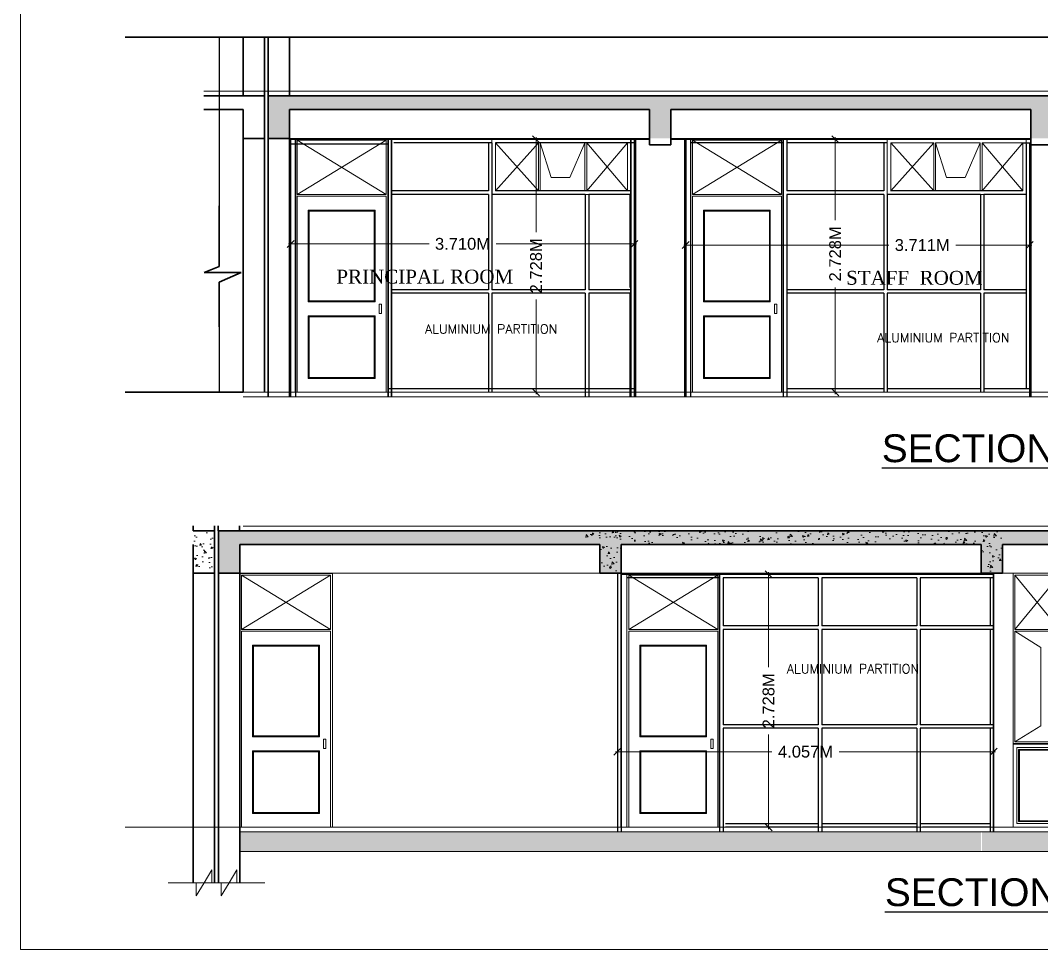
# Model space of a CAD drawing. Header units: metres. Extents: x 1545540 to 2027037, y 435419 to 693806.
# Drawn here: x 1862620 to 1873636, y 472288 to 482315 of the extents above; entities that cross this region are included whole.
import ezdxf

# ---------------------------------------------------------------- set-up
doc = ezdxf.new("R2010")
doc.units = ezdxf.units.M
doc.header["$LTSCALE"] = 1000
doc.header["$PDMODE"] = 35
doc.linetypes.add('DASHED', pattern=[0.75, 0.5, -0.25])
doc.layers.get('Defpoints').update_dxf_attribs({"lineweight": 18})
doc.layers.add('almu. door', color=7, linetype='Continuous', lineweight=13, true_color=0x9ea9ad)
for name, color, linetype, lineweight in [('Aluminium frame', 132, 'Continuous', 25), ('beam l', 10, 'Continuous', 20), ('cb', 253, 'Continuous', 9), ('coloum hatch', 254, 'Continuous', 9), ('Column', 252, 'Continuous', 30), ('dim.1', 6, 'Continuous', 18), ('dimension', 6, 'Continuous', 13), ('elevation', 1, 'Continuous', 13), ('FLOOR FINISH', 10, 'Continuous', 15), ('Hatch', 8, 'Continuous', 13), ('SLAB', 5, 'Continuous', 30), ('Ventilator', 6, 'DASHED', 18), ('Wall', 7, 'Continuous', 30), ('wall l', 7, 'Continuous', 20), ('Window', 150, 'Continuous', 15), ('Window n door', 150, 'Continuous', 15)]:
    doc.layers.add(name, color=color, linetype=linetype, lineweight=lineweight)
doc.layers.add('text', color=7, linetype='Continuous')
doc.styles.add('dim-stylus bt', font='arial.ttf')
doc.styles.add('L120', font='simplex.shx', dxfattribs={"height": 1})
doc.styles.add('style1', font='')
doc.styles.get('style1').set_extended_font_data('Century Gothic')
doc.dimstyles.new('1      100 (big)', dxfattribs={"dimscale": 75, "dimtxt": 5, "dimasz": 3.5, "dimexe": 1.5, "dimexo": 2, "dimgap": 1, "dimtad": 0, "dimdec": 3, "dimlfac": 0.001, "dimzin": 0, "dimdsep": 46, "dimtxsty": 'dim-stylus bt', "dimblk": 'OBLIQUE', "dimcen": 0, "dimdle": 0.6, "dimclrd": 256, "dimclre": 7, "dimclrt": 256, "dimadec": 0, "dimazin": 0, "dimtfac": 0.7, "dimtdec": 3, "dimtofl": 0, "dimtmove": 1, "dimatfit": 3, "dimldrblk": 'OPEN90', "dimfxl": 0, "dimtolj": 1, "dimtzin": 0, "dimlwd": 15, "dimlwe": 15, "dimarcsym": 0})
pattern_1 = [(130, (4924594.56, 1059853.86), (-215.178055, -18.82564), [22.5, -247.5]), (185, (4924594.56, 1059853.86), (41.6254, 225.65764), [18, -198]), (79.5486, (4924576.62, 1059852.3), (-173.552815, 206.831863), [19.122057, -210.342634]), (133.8158, (4924594.56, 1059913.86), (-320.172315, -49.655704), [33.75, -371.25]), (83.3644, (4924567.87, 1059909.73), (-280.398812, 292.23536), [28.683086, -315.5139]), (188.8158, (4924594.56, 1059913.86), (-280.398584, 292.23558), [27, -297]), (159, (4924564.56, 1059898.86), (-179.072116, -120.785667), [22.5, -247.5]), (214, (4924564.56, 1059898.86), (-72.9946, 217.545014), [18, -198]), (108.5486, (4924549.63, 1059888.8), (-252.066789, 96.759149), [19.122057, -210.342634]), (142.5, (4924594.555, 1059853.86), (-3.6479566, 99.8681561), [0, -195.6, 0, -201, 0, -198.75]), (172.5, (4924594.56, 1059853.86), (-78.9208612, 118.3235136), [0, -114.6, 0, -191.1, 0, -75.75]), (212.5, (4924661.455, 1059853.86), (-160.1467309, -6.7664615), [0, -75, 0, -234, 0, -310.5]), (222.5, (4924691.46, 1059853.86), (-174.955851, 30.031495), [0, -97.5, 0, -155.4, 0, -220.5])]

# ---------------------------------------------------------------- blocks, each defined once
blk = doc.blocks.new('jtyjty')
at = {"layer": 'Ventilator'}
for p, q in [((4991.293, 71.28), (4991.757, 71.28)), ((4991.293, 70.763), (4991.293, 71.28)), ((4991.757, 71.28), (4991.293, 70.763)), ((4991.757, 70.763), (4991.293, 71.28)), ((4991.757, 70.763), (4991.757, 71.28)), ((4991.777, 71.28), (4992.259, 71.28)), ((4991.777, 70.763), (4991.777, 71.28)), ((4991.777, 71.28), (4991.894, 70.908)), ((4992.259, 71.28), (4992.094, 70.908)), ((4992.259, 71.28), (4992.259, 70.763)), ((4992.279, 71.28), (4992.717, 71.28)), ((4992.279, 71.28), (4992.279, 70.763)), ((4992.279, 71.28), (4992.717, 70.763)), ((4992.717, 71.28), (4992.279, 70.763)), ((4992.717, 71.28), (4992.717, 70.763)), ((4992.094, 70.908), (4991.894, 70.908)), ((4991.757, 70.763), (4991.293, 70.763)), ((4992.259, 70.763), (4991.777, 70.763)), ((4992.717, 70.763), (4992.279, 70.763))]:
    blk.add_line(p, q, dxfattribs=at)
blk.add_lwpolyline([(4991.753, 70.725), (4991.255, 70.725), (4991.255, 71.318), (4992.755, 71.318), (4992.755, 70.725)], close=True, dxfattribs=at)
blk = doc.blocks.new('tytu')
at = {"layer": 'almu. door', "ltscale": 0.05}
for p, q in [((3155.584, -596.056), (3155.584, -595.471)), ((3155.584, -595.471), (3156.544, -595.471)), ((3155.584, -595.471), (3156.544, -596.056)), ((3156.544, -595.471), (3155.584, -596.056)), ((3156.544, -596.056), (3156.544, -595.471)), ((3156.564, -595.451), (3156.564, -597.821)), ((3156.564, -596.056), (3156.564, -595.491)), ((3156.544, -596.056), (3155.584, -596.056)), ((3156.544, -596.076), (3155.584, -596.076)), ((3156.424, -596.226), (3155.704, -596.226)), ((3155.704, -596.226), (3155.714, -596.236)), ((3156.414, -596.236), (3155.714, -596.236)), ((3156.414, -596.236), (3156.424, -596.226)), ((3155.714, -597.206), (3155.704, -597.216)), ((3155.714, -597.206), (3156.414, -597.206)), ((3156.414, -597.206), (3156.424, -597.216)), ((3155.704, -597.216), (3156.424, -597.216)), ((3155.704, -597.366), (3156.424, -597.366)), ((3155.714, -597.376), (3155.704, -597.366)), ((3155.714, -597.376), (3156.414, -597.376)), ((3156.414, -597.376), (3156.424, -597.366)), ((3155.714, -598.031), (3155.704, -598.041)), ((3156.424, -598.041), (3155.704, -598.041)), ((3156.414, -598.031), (3155.714, -598.031)), ((3156.414, -598.031), (3156.424, -598.041)), ((3156.564, -598.19), (3155.564, -598.19))]:
    blk.add_line(p, q, dxfattribs=at)
for points in [[(3156.564, -595.451), (3155.564, -595.451), (3155.564, -598.19)], [(3155.584, -596.076), (3155.584, -598.19)], [(3156.544, -598.19), (3156.544, -596.076)], [(3156.564, -598.19), (3156.564, -596.031)], [(3155.704, -596.226), (3155.704, -597.216)], [(3155.714, -596.236), (3155.714, -597.206)], [(3156.414, -597.206), (3156.414, -596.236)], [(3156.424, -597.216), (3156.424, -596.226)], [(3155.704, -597.366), (3155.704, -598.041)], [(3155.714, -597.376), (3155.714, -598.031)], [(3156.414, -598.031), (3156.414, -597.376)], [(3156.424, -598.041), (3156.424, -597.366)]]:
    blk.add_lwpolyline(points, dxfattribs=at)
blk.add_lwpolyline([(3156.494, -597.241), (3156.469, -597.241), (3156.469, -597.341), (3156.494, -597.341)], close=True, dxfattribs=at)
blk = doc.blocks.new('WS')
at = {"layer": 'Window n door', "ltscale": 0.05}
for p, q in [((4988.993, 75.704), (4989.473, 75.704)), ((4988.993, 75.119), (4988.993, 75.704)), ((4988.993, 75.704), (4989.473, 75.119)), ((4989.473, 75.704), (4988.993, 75.119)), ((4989.473, 75.119), (4989.473, 75.704)), ((4989.493, 75.704), (4989.953, 75.704)), ((4989.493, 75.119), (4989.493, 75.704)), ((4989.493, 75.704), (4989.953, 75.119)), ((4989.953, 75.704), (4989.493, 75.119)), ((4989.953, 75.704), (4989.953, 75.119)), ((4989.973, 75.704), (4990.453, 75.704)), ((4989.973, 75.704), (4989.973, 75.119)), ((4989.973, 75.704), (4990.453, 75.119)), ((4990.453, 75.704), (4989.973, 75.119)), ((4990.453, 75.704), (4990.453, 75.119)), ((4988.993, 75.119), (4989.473, 75.119)), ((4988.993, 75.099), (4989.473, 75.099)), ((4988.993, 73.904), (4988.993, 75.099)), ((4988.993, 75.099), (4989.273, 74.924)), ((4989.473, 73.904), (4989.473, 75.099)), ((4989.493, 75.119), (4989.953, 75.119)), ((4989.493, 75.099), (4989.953, 75.099)), ((4989.493, 73.904), (4989.493, 75.099)), ((4989.493, 75.099), (4989.953, 73.904)), ((4989.953, 75.099), (4989.493, 73.904)), ((4989.953, 75.099), (4989.953, 73.904)), ((4989.973, 75.119), (4990.453, 75.119)), ((4989.973, 75.099), (4990.453, 75.099)), ((4989.973, 75.099), (4989.973, 73.904)), ((4990.453, 75.099), (4990.173, 74.924)), ((4990.453, 75.099), (4990.453, 73.904)), ((4989.273, 74.078), (4989.273, 74.924)), ((4990.173, 74.924), (4990.173, 74.078)), ((4989.273, 74.078), (4988.993, 73.904)), ((4990.173, 74.078), (4990.453, 73.904)), ((4989.473, 73.904), (4988.993, 73.904)), ((4989.953, 73.904), (4989.493, 73.904)), ((4990.453, 73.904), (4989.973, 73.904))]:
    blk.add_line(p, q, dxfattribs=at)
blk.add_lwpolyline([(4988.973, 75.724), (4990.473, 75.724), (4990.473, 73.884), (4988.973, 73.884)], close=True, dxfattribs=at)
blk = doc.blocks.new('gjghj')
at = {"layer": 'wall l', "ltscale": 0.05}
for p, q in [((5060.719, -64.222), (5060.719, -64.081)), ((5060.719, -64.081), (5060.804, -64.222)), ((5060.419, -64.222), (5060.719, -64.222)), ((5060.89, -64.364), (5060.804, -64.222)), ((5060.89, -64.222), (5061.19, -64.222)), ((5060.89, -64.222), (5060.89, -64.364))]:
    blk.add_line(p, q, dxfattribs=at)
blk = doc.blocks.new('cb')
at = {"layer": 'cb', "ltscale": 0.05}
for p, q in [((4993.201, -55.144), (4993.201, -55.914)), ((4993.211, -55.144), (4993.211, -55.924)), ((4993.231, -55.144), (4993.231, -55.944)), ((4993.251, -55.144), (4993.251, -55.924)), ((4993.261, -55.144), (4993.261, -55.914)), ((4993.141, -55.514), (4993.141, -55.614)), ((4993.141, -55.514), (4993.171, -55.514)), ((4993.171, -55.514), (4993.171, -55.614)), ((4993.264, -55.514), (4993.264, -55.614)), ((4993.291, -55.514), (4993.264, -55.514)), ((4993.291, -55.514), (4993.291, -55.614)), ((4993.141, -55.614), (4993.171, -55.614)), ((4993.291, -55.614), (4993.264, -55.614))]:
    blk.add_line(p, q, dxfattribs=at)
for points in [[(4992.48, -55.084), (4993.98, -55.084), (4993.98, -55.984), (4992.48, -55.984)], [(4992.52, -55.124), (4993.941, -55.124), (4993.941, -55.944), (4992.52, -55.944)]]:
    blk.add_lwpolyline(points, close=True, dxfattribs=at)
for points in [[(4993.211, -55.924), (4992.54, -55.924), (4992.54, -55.144), (4993.211, -55.144)], [(4993.201, -55.914), (4992.55, -55.914), (4992.55, -55.154), (4993.201, -55.154)], [(4993.251, -55.144), (4993.921, -55.144), (4993.921, -55.924), (4993.251, -55.924)], [(4993.261, -55.154), (4993.911, -55.154), (4993.911, -55.914), (4993.261, -55.914)]]:
    blk.add_lwpolyline(points, dxfattribs=at)
blk = doc.blocks.new('_Oblique')
at = {"color": 0, "linetype": 'ByBlock', "lineweight": -2}
blk.add_line((-0.5, -0.5), (0.5, 0.5), dxfattribs=at)
blk = doc.blocks.new('*D278')
at = {"layer": 'Defpoints', "color": 0, "ltscale": 50, "transparency": 16777216}
for p in [(1871042, 476336), (1870691, 473608), (1871042, 473608)]:
    blk.add_point(p, dxfattribs=at)
at = {"layer": 'dimension', "lineweight": 15, "ltscale": 50, "transparency": 16777216}
for p, q in [((1870691, 476359), (1870691, 475335)), ((1870691, 473586), (1870691, 474610))]:
    blk.add_line(p, q, dxfattribs=at)
at = {"layer": 'dimension', "color": 7, "lineweight": 15, "ltscale": 50, "transparency": 16777216}
for p, q in [((1870892, 476336), (1870616, 476336)), ((1870892, 473608), (1870616, 473608))]:
    blk.add_line(p, q, dxfattribs=at)
at = {"layer": 'dimension', "lineweight": 15, "ltscale": 50, "transparency": 16777216, "xscale": 75, "yscale": 75, "zscale": 75}
for p, rotation in [((1870691, 476336), 90), ((1870691, 473608), 270)]:
    blk.add_blockref('_Oblique', p, dxfattribs=dict(at, rotation=rotation))
at = {"layer": 'dimension', "ltscale": 50, "transparency": 16777216, "insert": (1870691, 474972), "char_height": 127.5, "attachment_point": 5, "rotation": 90, "style": 'dim-stylus bt'}
blk.add_mtext('\\A1;2.728M', dxfattribs=at)
blk = doc.blocks.new('_Open90')
at = {"color": 0, "linetype": 'ByBlock', "lineweight": -2}
for p, q in [((0, 0), (-1, 0)), ((-0.5, 0.5), (0, 0)), ((0, 0), (-0.5, -0.5))]:
    blk.add_line(p, q, dxfattribs=at)
blk = doc.blocks.new('*D279')
at = {"layer": 'Defpoints', "color": 0, "ltscale": 50, "transparency": 16777216}
for p in [(1869061, 474739), (1873118, 474739), (1869061, 474423)]:
    blk.add_point(p, dxfattribs=at)
at = {"layer": 'dimension', "color": 7, "lineweight": 15, "ltscale": 50, "transparency": 16777216}
for p, q in [((1869061, 474589), (1869061, 474348)), ((1873118, 474589), (1873118, 474348))]:
    blk.add_line(p, q, dxfattribs=at)
at = {"layer": 'dimension', "lineweight": 15, "ltscale": 50, "transparency": 16777216}
for p, q in [((1869039, 474423), (1870726, 474423)), ((1873141, 474423), (1871454, 474423))]:
    blk.add_line(p, q, dxfattribs=at)
at = {"layer": 'dimension', "lineweight": 15, "ltscale": 50, "transparency": 16777216, "xscale": 75, "yscale": 75, "zscale": 75, "rotation": 180}
blk.add_blockref('_Oblique', (1869061, 474423), dxfattribs=at)
at = {"layer": 'dimension', "lineweight": 15, "ltscale": 50, "transparency": 16777216, "xscale": 75, "yscale": 75, "zscale": 75}
blk.add_blockref('_Oblique', (1873118, 474423), dxfattribs=at)
at = {"layer": 'dimension', "ltscale": 50, "transparency": 16777216, "insert": (1871090, 474423), "char_height": 127.5, "attachment_point": 5, "style": 'dim-stylus bt'}
blk.add_mtext('\\A1;4.057M', dxfattribs=at)
blk = doc.blocks.new('*D282')
at = {"layer": 'Defpoints', "color": 0, "ltscale": 50, "transparency": 16777216}
for p in [(1865534, 479903), (1865534, 479294), (1869244, 479294)]:
    blk.add_point(p, dxfattribs=at)
at = {"layer": 'dimension', "lineweight": 15, "ltscale": 50, "transparency": 16777216}
for p, q in [((1865512, 479903), (1867028, 479903)), ((1869267, 479903), (1867751, 479903))]:
    blk.add_line(p, q, dxfattribs=at)
at = {"layer": 'dimension', "color": 7, "lineweight": 15, "ltscale": 50, "transparency": 16777216}
for p, q in [((1865534, 479444), (1865534, 479978)), ((1869244, 479444), (1869244, 479978))]:
    blk.add_line(p, q, dxfattribs=at)
at = {"layer": 'dimension', "lineweight": 15, "ltscale": 50, "transparency": 16777216, "xscale": 75, "yscale": 75, "zscale": 75, "rotation": 180}
blk.add_blockref('_Oblique', (1865534, 479903), dxfattribs=at)
at = {"layer": 'dimension', "lineweight": 15, "ltscale": 50, "transparency": 16777216, "xscale": 75, "yscale": 75, "zscale": 75}
blk.add_blockref('_Oblique', (1869244, 479903), dxfattribs=at)
at = {"layer": 'dimension', "ltscale": 50, "transparency": 16777216, "insert": (1867389, 479903), "char_height": 127.5, "attachment_point": 5, "style": 'dim-stylus bt'}
blk.add_mtext('\\A1;3.710M', dxfattribs=at)
blk = doc.blocks.new('*D283')
at = {"layer": 'Defpoints', "color": 0, "ltscale": 50, "transparency": 16777216}
for p in [(1871579, 481030), (1871410, 478302), (1871579, 478302)]:
    blk.add_point(p, dxfattribs=at)
at = {"layer": 'dimension', "color": 7, "lineweight": 15, "ltscale": 50, "transparency": 16777216}
for p, q in [((1871429, 481030), (1871335, 481030)), ((1871429, 478302), (1871335, 478302))]:
    blk.add_line(p, q, dxfattribs=at)
at = {"layer": 'dimension', "lineweight": 15, "ltscale": 50, "transparency": 16777216}
for p, q in [((1871410, 481053), (1871410, 480158)), ((1871410, 478280), (1871410, 479432))]:
    blk.add_line(p, q, dxfattribs=at)
at = {"layer": 'dimension', "lineweight": 15, "ltscale": 50, "transparency": 16777216, "xscale": 75, "yscale": 75, "zscale": 75}
for p, rotation in [((1871410, 481030), 90), ((1871410, 478302), 270)]:
    blk.add_blockref('_Oblique', p, dxfattribs=dict(at, rotation=rotation))
at = {"layer": 'dimension', "ltscale": 50, "transparency": 16777216, "insert": (1871410, 479795), "char_height": 127.5, "attachment_point": 5, "rotation": 90, "style": 'dim-stylus bt'}
blk.add_mtext('\\A1;2.728M', dxfattribs=at)
blk = doc.blocks.new('*D284')
at = {"layer": 'Defpoints', "color": 0, "ltscale": 50, "transparency": 16777216}
for p in [(1867649, 481030), (1868183, 481030), (1867649, 478302)]:
    blk.add_point(p, dxfattribs=at)
at = {"layer": 'dimension', "color": 7, "lineweight": 15, "ltscale": 50, "transparency": 16777216}
for p, q in [((1867799, 481030), (1868258, 481030)), ((1867799, 478302), (1868258, 478302))]:
    blk.add_line(p, q, dxfattribs=at)
at = {"layer": 'dimension', "lineweight": 15, "ltscale": 50, "transparency": 16777216}
for p, q in [((1868183, 481053), (1868183, 480029)), ((1868183, 478280), (1868183, 479303))]:
    blk.add_line(p, q, dxfattribs=at)
at = {"layer": 'dimension', "lineweight": 15, "ltscale": 50, "transparency": 16777216, "xscale": 75, "yscale": 75, "zscale": 75}
for p, rotation in [((1868183, 481030), 90), ((1868183, 478302), 270)]:
    blk.add_blockref('_Oblique', p, dxfattribs=dict(at, rotation=rotation))
at = {"layer": 'dimension', "ltscale": 50, "transparency": 16777216, "insert": (1868183, 479666), "char_height": 127.5, "attachment_point": 5, "rotation": 90, "style": 'dim-stylus bt'}
blk.add_mtext('\\A1;2.728M', dxfattribs=at)
blk = doc.blocks.new('*D285')
at = {"layer": 'Defpoints', "color": 0, "ltscale": 50, "transparency": 16777216}
for p in [(1869798, 479890), (1869798, 479821), (1873509, 479821)]:
    blk.add_point(p, dxfattribs=at)
at = {"layer": 'dimension', "lineweight": 15, "ltscale": 50, "transparency": 16777216}
for p, q in [((1869776, 479890), (1871988, 479890)), ((1873532, 479890), (1872711, 479890))]:
    blk.add_line(p, q, dxfattribs=at)
at = {"layer": 'dimension', "color": 7, "lineweight": 15, "ltscale": 50, "transparency": 16777216}
for p, q in [((1869798, 479971), (1869798, 479965)), ((1873509, 479971), (1873509, 479965))]:
    blk.add_line(p, q, dxfattribs=at)
at = {"layer": 'dimension', "lineweight": 15, "ltscale": 50, "transparency": 16777216, "xscale": 75, "yscale": 75, "zscale": 75, "rotation": 180}
blk.add_blockref('_Oblique', (1869798, 479890), dxfattribs=at)
at = {"layer": 'dimension', "lineweight": 15, "ltscale": 50, "transparency": 16777216, "xscale": 75, "yscale": 75, "zscale": 75}
blk.add_blockref('_Oblique', (1873509, 479890), dxfattribs=at)
at = {"layer": 'dimension', "ltscale": 50, "transparency": 16777216, "insert": (1872349, 479890), "char_height": 127.5, "attachment_point": 5, "style": 'dim-stylus bt'}
blk.add_mtext('\\A1;3.711M', dxfattribs=at)

msp = doc.modelspace()

# ---------------------------------------------------------------- hatches: boundary and pattern name
at = {"layer": 'Hatch', "ltscale": 0.05}
h = msp.add_hatch(dxfattribs=at)
h.set_pattern_fill('AR-CONC', color=256, scale=30, style=0)
h.set_pattern_definition([(130, (5952236.23, 469679.38), (-215.178055, -18.8256405), [22.5, -247.5]), (185, (5952236.23, 469679.38), (41.6254, 225.65764), [18, -198]), (79.5486, (5952218.3, 469677.81), (-173.552815, 206.831863), [19.122057, -210.342634]), (133.8158, (5952236.23, 469739.38), (-320.172315, -49.655704), [33.75, -371.25]), (83.3644, (5952209.55, 469735.25), (-280.398812, 292.235361), [28.683086, -315.5139]), (188.8158, (5952236.23, 469739.4), (-280.398584, 292.23558), [27, -297]), (159, (5952206.23, 469724.38), (-179.072116, -120.785667), [22.5, -247.5]), (214, (5952206.23, 469724.38), (-72.9946, 217.545014), [18, -198]), (108.5486, (5952191.3, 469714.32), (-252.066789, 96.759149), [19.122057, -210.342634]), (142.5, (5952236.23, 469679.38), (-3.6479566, 99.8681561), [0, -195.6, 0, -201, 0, -198.75]), (172.5, (5952236.23, 469679.38), (-78.9208612, 118.3235136), [0, -114.6, 0, -191.1, 0, -75.75]), (212.5, (5952303.13, 469679.38), (-160.1467309, -6.7664615), [0, -75, 0, -234, 0, -310.5]), (222.5, (5952333.13, 469679.38), (-174.955851, 30.0314947), [0, -97.5, 0, -155.4, 0, -220.5])])
h.paths.add_polyline_path([(1881981.3859, 481502.0266), (1881981.3859, 481042.0266), (1881751.3859, 481042.0266), (1881751.3859, 481352.0266), (1877866.3859, 481352.0266), (1877866.3859, 481042.0266), (1877636.3859, 481042.0266), (1877636.3859, 481352.0266), (1873751.3859, 481352.0266), (1873751.3859, 481042.0266), (1873521.3859, 481042.0266), (1873521.3859, 481352.0266), (1869636.3859, 481352.0266), (1869636.3859, 481042.0266), (1869406.3859, 481042.0266), (1869406.3859, 481352.0266), (1865522.2841, 481352.0266), (1865522.2841, 481042.0266), (1865292.2841, 481042.0266), (1865292.2841, 481502.0266)])
h = msp.add_hatch(dxfattribs=at)
h.set_pattern_fill('AR-CONC', color=256, scale=30, style=0)
h.set_pattern_definition(pattern_1)
h.paths.add_polyline_path([(1864484.3371, 476658.0592), (1864484.3371, 476808.0592), (1864715.2353, 476808.0592), (1864715.2353, 476348.0592), (1864485.2353, 476348.0592), (1864485.2353, 476658.0592)])
h = msp.add_hatch(dxfattribs=at)
h.set_pattern_fill('AR-CONC', color=256, scale=30, style=0)
h.set_pattern_definition(pattern_1)
h.paths.add_polyline_path([(1873214.3371, 476658.0592), (1873214.3371, 476348.0592), (1872984.3371, 476348.0592), (1872984.3371, 476658.0592), (1869099.3371, 476658.0592), (1869099.3371, 476348.0592), (1868869.3371, 476348.0592), (1868869.3371, 476658.0592), (1864985.2353, 476658.0592), (1864985.2353, 476348.0592), (1864755.2353, 476348.0592), (1864755.2353, 476808.0592), (1881444.3371, 476808.0592), (1881444.3371, 476348.0592), (1881214.3371, 476348.0592), (1881214.3371, 476658.0592), (1877329.3371, 476658.0592), (1877329.3371, 476348.0592), (1877099.3371, 476348.0592), (1877099.3371, 476658.0592)])
h = msp.add_hatch(dxfattribs=at)
h.set_pattern_fill('AR-CONC', color=256, scale=30, style=0)
h.set_pattern_definition([(130, (5951699.18, 464985.42), (-215.178055, -18.8256405), [22.5, -247.5]), (185, (5951699.18, 464985.42), (41.6254, 225.65764), [18, -198]), (79.5486, (5951681.25, 464983.85), (-173.552815, 206.831863), [19.122057, -210.342634]), (133.8158, (5951699.18, 465045.42), (-320.172315, -49.655704), [33.75, -371.25]), (83.3644, (5951672.5, 465041.28), (-280.398812, 292.235361), [28.683086, -315.5139]), (188.8158, (5951699.18, 465045.4), (-280.398584, 292.23558), [27, -297]), (159, (5951669.18, 465030.42), (-179.072116, -120.785667), [22.5, -247.5]), (214, (5951669.18, 465030.42), (-72.9946, 217.545014), [18, -198]), (108.5486, (5951654.26, 465020.35), (-252.066789, 96.759149), [19.122057, -210.342634]), (142.5, (5951699.18, 464985.42), (-3.6479566, 99.8681561), [0, -195.6, 0, -201, 0, -198.75]), (172.5, (5951699.18, 464985.42), (-78.9208612, 118.3235136), [0, -114.6, 0, -191.1, 0, -75.75]), (212.5, (5951766.08, 464985.42), (-160.1467309, -6.7664615), [0, -75, 0, -234, 0, -310.5]), (222.5, (5951796.08, 464985.42), (-174.955851, 30.0314947), [0, -97.5, 0, -155.4, 0, -220.5])])
h.paths.add_polyline_path([(1868719.3371, 476658.0592), (1868719.3371, 476808.0592), (1873214.3371, 476808.0592), (1873214.3371, 476658.0592), (1873214.3371, 476348.0592), (1872984.3371, 476348.0592), (1872984.3371, 476658.0592), (1869099.3371, 476658.0592), (1869099.3371, 476348.0592), (1868869.3371, 476348.0592), (1868869.3371, 476658.0592)])
at = {"layer": 'wall l', "ltscale": 0.05}
h = msp.add_hatch(dxfattribs=at)
h.set_pattern_fill('EARTH', color=256, scale=750, angle=45, style=0)
h.set_pattern_definition([(135, (5994456.18, 553083.39), (-3e-14, 265.165043), [187.5, -187.5]), (135, (5994505.9, 553133.1), (-3e-14, 265.165043), [187.5, -187.5]), (135, (5994555.61, 553182.83), (-3e-14, 265.165043), [187.5, -187.5]), (45, (5994555.61, 553215.97), (265.165043, 6e-14), [187.5, -187.5]), (45, (5994505.9, 553265.69), (265.165043, 6e-14), [187.5, -187.5]), (45, (5994456.18, 553315.4), (265.165043, 6e-14), [187.5, -187.5])])
h.paths.add_polyline_path([(1872995.2654, 473558.408), (1873214.3371, 473558.408), (1873214.3371, 473344.9818), (1872995.2654, 473344.9818)])
h.paths.add_polyline_path([(1877107.5395, 473558.408), (1877331.0278, 473558.408), (1877331.0278, 473341.5299), (1877107.5395, 473341.5299)])
h.paths.add_polyline_path([(1872984.3371, 473558.408), (1872984.3371, 473344.2038), (1864985.2353, 473344.2038), (1864985.2353, 473558.408)])
h.paths.add_polyline_path([(1877099.3371, 473558.408), (1877099.3371, 473344.2038), (1873214.3371, 473344.2038), (1873214.3371, 473558.408)])
h.paths.add_polyline_path([(1881214.3371, 473558.408), (1881214.3371, 473344.2038), (1877329.3371, 473344.2038), (1877329.3371, 473558.408)])

# ---------------------------------------------------------------- linework, layer by layer
at = {"layer": 'Aluminium frame', "ltscale": 0.05}
for p, q in [((1864763.923, 482134.2492), (1864763.923, 479660.1674)), ((1865585.7841, 481042.0266), (1865585.7841, 480393.5266)), ((1865585.7841, 481042.0266), (1865585.7841, 478252.3754)), ((1867706.3859, 480992.0266), (1866649.2841, 480992.0266)), ((1867706.3859, 480992.0266), (1866649.2841, 480992.0266)), ((1867668.3859, 480992.0266), (1867668.3859, 480475.0266)), ((1867706.3859, 480992.0266), (1867706.3859, 480437.0266)), ((1869256.3859, 480992.0266), (1867744.3859, 480992.0266)), ((1869193.7841, 480992.0266), (1867744.3859, 480992.0266)), ((1869206.3859, 481042.0266), (1869206.3859, 480413.5266)), ((1869849.8859, 481042.0266), (1869849.8859, 478252.3754)), ((1870849.8859, 480992.0266), (1869849.8859, 480992.0266)), ((1870849.8859, 481030.0266), (1870849.8859, 478252.3754)), ((1870849.8859, 481030.0266), (1870849.8859, 478252.3754)), ((1870887.8859, 481030.0266), (1870887.8859, 480475.0266)), ((1871969.8859, 480992.0266), (1870887.8859, 480992.0266)), ((1871933.3859, 480992.0266), (1871933.3859, 480475.0266)), ((1873433.3859, 480992.0266), (1873521.3859, 480992.0266)), ((1866585.7841, 480978.5266), (1865521.3859, 480978.5266)), ((1866585.7841, 480978.5266), (1865585.7841, 480978.5266)), ((1866623.7841, 480978.5266), (1866623.7841, 480500.5266)), ((1866623.7841, 480978.5266), (1866623.7841, 480475.0266)), ((1870887.8859, 480978.5266), (1870887.8859, 480500.5266)), ((1870887.8859, 480978.5266), (1870887.8859, 480500.5266)), ((1873471.3859, 480978.5266), (1873471.3859, 480437.0266)), ((1867668.3859, 480475.0266), (1866623.7841, 480475.0266)), ((1867668.3859, 480437.0266), (1866623.7841, 480437.0266)), ((1866623.7841, 480437.0266), (1866623.7841, 479433.251)), ((1866623.7841, 480437.0266), (1866623.7841, 479433.251)), ((1867668.3859, 480437.0266), (1867668.3859, 479407.701)), ((1868712.7841, 480437.0266), (1867706.3859, 480437.0266)), ((1867706.3859, 480437.0266), (1867706.3859, 479407.701)), ((1867706.3859, 480437.0266), (1867706.3859, 479407.701)), ((1869192.8859, 480475.0266), (1867744.3859, 480475.0266)), ((1868712.7841, 480437.0266), (1868712.7841, 479407.701)), ((1869193.7841, 480437.0266), (1868750.7841, 480437.0266)), ((1868750.7841, 480437.0266), (1868750.7841, 479407.701)), ((1869193.7841, 480437.0266), (1869193.7841, 479433.251)), ((1871933.3859, 480475.0266), (1870887.8859, 480475.0266)), ((1871933.3859, 480437.0266), (1870887.8859, 480437.0266)), ((1870887.8859, 480437.0266), (1870887.8859, 479433.251)), ((1870887.8859, 480437.0266), (1870887.8859, 478252.3754)), ((1870887.8859, 480437.0266), (1870887.8859, 479433.251)), ((1871933.3859, 480437.0266), (1871933.3859, 479433.251)), ((1871933.3859, 480437.0266), (1871933.3859, 479407.701)), ((1872976.8859, 480437.0266), (1871971.3859, 480437.0266)), ((1871971.3859, 480437.0266), (1871971.3859, 479433.251)), ((1871971.3859, 480437.0266), (1871971.3859, 479407.701)), ((1873431.8859, 480475.0266), (1872007.8859, 480475.0266)), ((1872976.8859, 480437.0266), (1872976.8859, 479407.701)), ((1873471.3859, 480437.0266), (1873014.8859, 480437.0266)), ((1873014.8859, 480437.0266), (1873014.8859, 479433.251)), ((1873014.8859, 480437.0266), (1873014.8859, 479407.701)), ((1873471.3859, 480437.0266), (1873471.3859, 478340.3754)), ((1865585.7841, 480330.0266), (1865585.7841, 478252.3754)), ((1864763.923, 479489.3395), (1864763.923, 478302.3754)), ((1867668.3859, 479407.701), (1866623.7841, 479407.701)), ((1866623.7841, 479369.751), (1866623.7841, 478252.3754)), ((1866623.7841, 479369.751), (1866623.7841, 478252.3754)), ((1867668.3859, 479369.701), (1866623.7841, 479369.701)), ((1867668.3859, 479369.701), (1867668.3859, 478302.3754)), ((1868712.7841, 479407.701), (1867706.3859, 479407.701)), ((1868712.7841, 479369.751), (1867706.3859, 479369.751)), ((1867706.3859, 479369.751), (1867706.3859, 478302.3754)), ((1867706.3859, 479369.751), (1867706.3859, 478302.3754)), ((1868712.7841, 479369.751), (1868712.7841, 478252.3754)), ((1869193.7841, 479407.701), (1868750.7841, 479407.701)), ((1869193.7841, 479369.701), (1868750.7841, 479369.701)), ((1868750.7841, 479369.701), (1868750.7841, 478252.3754)), ((1869193.7841, 479369.751), (1869193.7841, 478252.3754)), ((1871933.3859, 479407.701), (1870887.8859, 479407.701)), ((1871933.3859, 479369.751), (1870887.8859, 479369.751)), ((1870887.8859, 479369.751), (1870887.8859, 478252.3754)), ((1870887.8859, 479369.751), (1870887.8859, 478252.3754)), ((1871933.3859, 479369.751), (1871933.3859, 478302.3754)), ((1871933.3859, 479369.751), (1871933.3859, 478302.3754)), ((1872976.8859, 479407.701), (1871971.3859, 479407.701)), ((1871971.3859, 479369.751), (1871971.3859, 478302.3754)), ((1872976.8859, 479369.701), (1871971.3859, 479369.701)), ((1871971.3859, 479369.701), (1871971.3859, 478302.3754)), ((1872976.8859, 479369.751), (1872976.8859, 478302.3754)), ((1873471.3859, 479407.701), (1873014.8859, 479407.701)), ((1873471.3859, 479369.751), (1873014.8859, 479369.751)), ((1873014.8859, 479369.751), (1873014.8859, 478302.3754)), ((1869256.3859, 478340.3754), (1866585.7841, 478340.3754)), ((1869257.2841, 478340.3754), (1866649.2841, 478340.3754)), ((1871933.3859, 478340.3754), (1870887.8859, 478340.3754)), ((1872976.8859, 478340.3754), (1871971.3859, 478340.3754)), ((1873521.3859, 478340.3754), (1873014.8859, 478340.3754)), ((1869061.3371, 476348.0592), (1869061.3371, 473558.408)), ((1869099.3371, 473608.408), (1869099.3371, 476348.0592)), ((1869099.3371, 476348.0592), (1869099.3371, 473558.408)), ((1869099.3371, 476348.0592), (1869099.3371, 473558.408)), ((1869099.3371, 476348.0592), (1869099.3371, 473558.408)), ((1869099.3371, 476348.0592), (1869099.3371, 473558.408)), ((1873118.3371, 476336.0592), (1869099.3371, 476336.0592)), ((1870162.8371, 476298.0592), (1869162.8371, 476298.0592)), ((1870162.8371, 476298.0592), (1870162.8371, 473558.408)), ((1870162.8371, 476284.5592), (1870162.8371, 473558.408)), ((1871225.8371, 476298.0592), (1870200.8371, 476298.0592)), ((1870200.8371, 476298.0592), (1870200.8371, 475781.0592)), ((1871225.8371, 476298.0592), (1871225.8371, 475781.0592)), ((1872289.8371, 476298.0592), (1871264.3371, 476298.0592)), ((1871264.3371, 476298.0592), (1871264.3371, 475781.0592)), ((1872289.8371, 476298.0592), (1872289.8371, 475781.0592)), ((1873118.3371, 476298.0592), (1872327.8371, 476298.0592)), ((1872327.8371, 476298.0592), (1872327.8371, 475781.0592)), ((1873080.3371, 476298.0592), (1873080.3371, 475781.0592)), ((1871225.8371, 475781.0592), (1870200.8371, 475781.0592)), ((1871225.8371, 475781.0592), (1870200.8371, 475781.0592)), ((1871226.3371, 475743.0592), (1870200.8371, 475743.0592)), ((1870200.8371, 475743.0592), (1870200.8371, 474713.7836)), ((1871225.3735, 475743.0592), (1871226.3371, 474739.2836)), ((1871225.3735, 475743.0592), (1871226.3616, 474713.7836)), ((1872289.8371, 475781.0592), (1871264.3371, 475781.0592)), ((1872289.8371, 475781.0592), (1871264.3371, 475781.0592)), ((1872289.8371, 475743.0592), (1871264.3371, 475743.0592)), ((1871264.3371, 475743.0592), (1871264.3371, 474713.7836)), ((1872289.8371, 475743.0592), (1872289.8371, 474713.7836)), ((1873080.3371, 475781.0592), (1872327.8371, 475781.0592)), ((1873118.3371, 475743.0592), (1872327.8371, 475743.0592)), ((1872327.8371, 475743.0592), (1872327.8371, 474713.7836)), ((1873118.3371, 475781.0592), (1872353.3371, 475781.0592)), ((1873080.3371, 475743.0592), (1873080.3371, 474713.7836)), ((1871226.3616, 474713.7836), (1870200.8371, 474713.7836)), ((1872289.8371, 474713.7836), (1871264.3371, 474713.7836)), ((1873118.3371, 474713.7836), (1872327.8371, 474713.7836)), ((1871226.3371, 474675.7836), (1870200.8371, 474675.7836)), ((1870200.8371, 474675.7836), (1870200.8371, 473558.408)), ((1871226.3371, 474675.7836), (1871226.3371, 473558.408)), ((1871226.3371, 474675.7836), (1871226.3371, 473558.408)), ((1872289.8371, 474675.7836), (1871264.3371, 474675.7836)), ((1871264.3371, 474675.7836), (1871264.3371, 473558.408)), ((1872289.8371, 474675.7836), (1872289.8371, 473558.408)), ((1873118.3371, 474675.7836), (1872327.8371, 474675.7836)), ((1872327.8371, 474675.7836), (1872327.8371, 473558.408)), ((1873080.3371, 474675.7836), (1873080.3371, 473558.408)), ((1871226.3371, 473646.408), (1870226.3371, 473646.408)), ((1871226.3371, 473608.408), (1870226.3371, 473608.408)), ((1872289.8371, 473646.408), (1871264.3371, 473646.408)), ((1872289.8371, 473608.408), (1871264.3371, 473608.408)), ((1873080.3371, 473646.408), (1872327.8371, 473646.408)), ((1873080.3371, 473608.408), (1872353.3371, 473608.408))]:
    msp.add_line(p, q, dxfattribs=at)
at = {"layer": 'beam l', "ltscale": 0.05}
for p, q in [((1865022.2841, 481042.0266), (1865021.3859, 481042.0266)), ((1869407.2841, 481042.0266), (1865522.2841, 481042.0266)), ((1869407.2841, 481030.0266), (1865522.2841, 481030.0266)), ((1873521.3859, 481042.0266), (1869636.3859, 481042.0266)), ((1873521.3859, 481030.0266), (1869636.3859, 481030.0266)), ((1864485.2353, 476348.0592), (1864484.3371, 476348.0592)), ((1868869.3371, 476348.0592), (1864984.3371, 476348.0592)), ((1868870.2353, 476348.0592), (1868719.3371, 476348.0592)), ((1872984.3371, 476348.0592), (1869099.3371, 476348.0592)), ((1872984.3371, 476348.0592), (1869099.3371, 476348.0592)), ((1877099.3371, 476348.0592), (1873214.3371, 476348.0592))]:
    msp.add_line(p, q, dxfattribs=at)
at = {"layer": 'coloum hatch', "ltscale": 0.05}
for p, q in [((1868869.3371, 476858.8193), (1868869.3371, 476858.0592)), ((1869099.3371, 476858.7987), (1869099.3371, 476858.0592))]:
    msp.add_line(p, q, dxfattribs=at)
at = {"layer": 'Column', "ltscale": 0.05}
for p, q in [((1865022.2841, 481502.0266), (1865022.2841, 482134.2492)), ((1865252.2841, 481502.0266), (1865252.2841, 482134.2492)), ((1865292.2841, 481502.0266), (1865292.2841, 482134.2492)), ((1865522.2841, 481502.0266), (1865522.2841, 482134.2492)), ((1865022.2841, 478302.3754), (1865022.2841, 481042.0266)), ((1865252.2841, 478302.3754), (1865252.2841, 481042.0266)), ((1865292.2841, 478302.3754), (1865292.2841, 481042.0266)), ((1865522.2841, 478302.3754), (1865522.2841, 481042.0266)), ((1869786.3859, 478302.3754), (1869786.3859, 481042.0266)), ((1870849.8859, 478302.3754), (1870849.8859, 481030.0266)), ((1870162.8371, 473608.408), (1870162.8371, 476348.0592))]:
    msp.add_line(p, q, dxfattribs=at)
at = {"layer": 'Defpoints', "ltscale": 0.05}
msp.add_lwpolyline([(1862619.8531, 490316.8025), (1883694.8719, 490316.8025), (1883694.8719, 472287.7581), (1862619.8531, 472287.7581)], close=True, dxfattribs=at)
at = {"layer": 'dim.1', "ltscale": 0.05}
msp.add_line((1864985.2353, 473346.9923), (1881214.3371, 473346.9923), dxfattribs=at)
at = {"layer": 'elevation', "ltscale": 0.05}
for p, q in [((1881751.3859, 481552.0266), (1864597.95, 481552.0266)), ((1864485.2353, 476858.0592), (1864484.3371, 476858.0592)), ((1881214.3371, 476858.0592), (1865024.3371, 476858.0592)), ((1873214.3371, 476858.0592), (1868719.3371, 476858.0592))]:
    msp.add_line(p, q, dxfattribs=at)
at = {"layer": 'FLOOR FINISH', "ltscale": 0.05}
for p, q in [((1881751.3859, 481552.0266), (1864597.95, 481552.0266)), ((1865255.7663, 481552.0266), (1865252.2841, 481552.0266)), ((1882446.546, 478302.3754), (1865021.3859, 478302.3754)), ((1864485.2353, 476858.0592), (1864484.3371, 476858.0592)), ((1864718.7175, 476858.0592), (1864715.2353, 476858.0592)), ((1872984.3371, 476858.0592), (1865024.3371, 476858.0592)), ((1873214.3371, 476858.0592), (1868719.3371, 476858.0592)), ((1877099.3371, 476858.0592), (1873214.3371, 476858.0592)), ((1872984.3371, 473608.408), (1863751.1706, 473608.408)), ((1864485.2353, 473608.408), (1864484.3371, 473608.408)), ((1877214.3371, 473608.408), (1873080.3371, 473608.408))]:
    msp.add_line(p, q, dxfattribs=at)
at = {"layer": 'SLAB', "ltscale": 0.05}
for p, q in [((1865252.2841, 481502.0266), (1864597.95, 481502.0266)), ((1865252.2841, 481042.0266), (1865252.2841, 481502.0266)), ((1881981.3859, 481502.0266), (1865292.2841, 481502.0266)), ((1865292.2841, 481042.0266), (1865292.2841, 481502.0266)), ((1865021.3859, 481352.0266), (1864597.95, 481352.0266)), ((1865022.2841, 481352.0266), (1865021.3859, 481352.0266)), ((1865022.2841, 481042.0266), (1865022.2841, 481352.0266)), ((1869406.3859, 481352.0266), (1865522.2841, 481352.0266)), ((1865522.2841, 481042.0266), (1865522.2841, 481352.0266)), ((1869406.3859, 480972.0266), (1869406.3859, 481352.0266)), ((1873521.3859, 481352.0266), (1869636.3859, 481352.0266)), ((1869636.3859, 480972.0266), (1869636.3859, 481352.0266)), ((1873521.3859, 480972.0266), (1873521.3859, 481352.0266)), ((1865252.2841, 481042.0266), (1865022.2841, 481042.0266)), ((1865522.2841, 481042.0266), (1865292.2841, 481042.0266)), ((1869636.3859, 480972.0266), (1869406.3859, 480972.0266)), ((1873751.3859, 480972.0266), (1873521.3859, 480972.0266)), ((1864763.923, 479660.1674), (1864763.923, 480312.7543)), ((1864763.923, 479007.5806), (1864763.923, 479489.3395)), ((1864715.2353, 476808.0592), (1864484.3371, 476808.0592)), ((1864715.2353, 476348.0592), (1864715.2353, 476808.0592)), ((1881444.3371, 476808.0592), (1864755.2353, 476808.0592)), ((1864755.2353, 476348.0592), (1864755.2353, 476808.0592)), ((1873214.3371, 476808.0592), (1868719.3371, 476808.0592)), ((1864485.2353, 476658.0592), (1864484.3371, 476658.0592)), ((1864485.2353, 476348.0592), (1864485.2353, 476658.0592)), ((1868869.3371, 476658.0592), (1864985.2353, 476658.0592)), ((1864985.2353, 476348.0592), (1864985.2353, 476658.0592)), ((1868869.3371, 476658.0592), (1868719.3371, 476658.0592)), ((1868869.3371, 476348.0592), (1868869.3371, 476658.0592)), ((1868869.3371, 476348.0592), (1868869.3371, 476658.0592)), ((1872984.3371, 476658.0592), (1869099.3371, 476658.0592)), ((1869099.3371, 476348.0592), (1869099.3371, 476658.0592)), ((1872984.3371, 476658.0592), (1869099.3371, 476658.0592)), ((1869099.3371, 476348.0592), (1869099.3371, 476658.0592)), ((1872984.3371, 476348.0592), (1872984.3371, 476658.0592)), ((1872984.3371, 476348.0592), (1872984.3371, 476658.0592)), ((1877099.3371, 476658.0592), (1873214.3371, 476658.0592)), ((1873214.3371, 476348.0592), (1873214.3371, 476658.0592)), ((1873214.3371, 476348.0592), (1873214.3371, 476658.0592)), ((1864715.2353, 476348.0592), (1864485.2353, 476348.0592)), ((1864985.2353, 476348.0592), (1864755.2353, 476348.0592)), ((1869099.3371, 476348.0592), (1868869.3371, 476348.0592)), ((1869099.3371, 476348.0592), (1868869.3371, 476348.0592)), ((1873214.3371, 476348.0592), (1872984.3371, 476348.0592)), ((1873214.3371, 476348.0592), (1872984.3371, 476348.0592))]:
    msp.add_line(p, q, dxfattribs=at)
at = {"layer": 'Wall', "ltscale": 0.05}
for p, q in [((1883139.2973, 482134.2492), (1863751.1706, 482134.2492)), ((1865291.3859, 482134.2492), (1865291.3859, 478252.3754)), ((1865522.2841, 481042.0266), (1865522.2841, 478252.3754)), ((1865534.2841, 481042.0266), (1865534.2841, 478252.3754)), ((1866585.7841, 481042.0266), (1866585.7841, 478252.3754)), ((1866623.7841, 481042.0266), (1866623.7841, 478252.3754)), ((1869206.3859, 481042.0266), (1869206.3859, 478252.3754)), ((1869244.3859, 481030.0266), (1869244.3859, 478252.3754)), ((1869256.3859, 481030.0266), (1869256.3859, 478252.3754)), ((1869786.3859, 481042.0266), (1869786.3859, 478252.3754)), ((1869798.3859, 481042.0266), (1869798.3859, 478252.3754)), ((1873509.3859, 480992.0266), (1873509.3859, 478252.3754)), ((1873521.3859, 480972.0266), (1873521.3859, 478252.3754)), ((1864763.923, 479660.1674), (1864601.6308, 479593.8088)), ((1864601.6308, 479593.8088), (1865000.7569, 479593.8088)), ((1865000.7569, 479593.8088), (1864763.923, 479489.3395)), ((1865021.3859, 478302.3754), (1863751.1706, 478302.3754)), ((1864484.3371, 476808.0592), (1864484.3371, 476859.2133)), ((1864714.3371, 476808.0592), (1864714.3371, 476859.1926)), ((1864754.3371, 476808.0592), (1864754.3371, 476859.189)), ((1864984.3371, 476808.0592), (1864984.3371, 476859.1684)), ((1864485.2353, 473008.3376), (1864485.2353, 476348.0592)), ((1864715.2353, 473008.3376), (1864715.2353, 476348.0592)), ((1864755.2353, 473008.3376), (1864755.2353, 476348.0592)), ((1864985.2353, 473008.3376), (1864985.2353, 476348.0592)), ((1873118.3371, 476348.0592), (1873118.3371, 473558.408)), ((1873329.3371, 474508.0592), (1874829.3371, 474508.0592))]:
    msp.add_line(p, q, dxfattribs=at)
at = {"layer": 'wall l', "ltscale": 0.05}
for p, q in [((1881751.3859, 478252.3754), (1865021.3859, 478252.3754)), ((1864485.2353, 473558.408), (1864484.3371, 473558.408)), ((1872984.3371, 473558.408), (1864984.3371, 473558.408)), ((1873131.0371, 473558.408), (1868719.3371, 473558.408)), ((1877099.3371, 473558.408), (1872984.3371, 473558.408))]:
    msp.add_line(p, q, dxfattribs=at)

# ---------------------------------------------------------------- block references
at = {"layer": 'almu. door', "xscale": 999.9999999999208, "yscale": 999.9999999999208, "zscale": 999.9999999999208}
for p in [(-1289978.4847, 1076492.8538), (-1285714.3829, 1076492.8538), (-1290579.0335, 1071798.8864), (-1286401.4317, 1071798.8864)]:
    msp.add_blockref('tytu', p, dxfattribs=at)
at = {"layer": 'cb', "xscale": -999.9999999999208, "yscale": 999.9999999999208, "zscale": 999.9999999999208}
msp.add_blockref('cb', (6867309.5567, 529592.2445), dxfattribs=at)
at = {"layer": 'Ventilator', "xscale": 999.9999999999208, "yscale": 999.9999999999208, "zscale": 999.9999999999208}
for p in [(-3123548.3811, 409711.9418), (-3119283.381, 409711.9418)]:
    msp.add_blockref('jtyjty', p, dxfattribs=at)
at = {"layer": 'Wall', "xscale": -999.9999999999208, "yscale": 999.9999999999208, "zscale": 999.9999999999208}
for p in [(6925405.1118, 537230.7372), (6925675.1118, 537230.7372)]:
    msp.add_blockref('gjghj', p, dxfattribs=at)
at = {"layer": 'Window', "xscale": -999.9999999999208, "yscale": 999.9999999999208, "zscale": 999.9999999999208}
msp.add_blockref('WS', (6863802.1041, 400624.4342), dxfattribs=at)

# ---------------------------------------------------------------- texts
at = {"layer": 'text', "attachment_point": 1, "style": 'L120'}
for s, insert, char_height, width, rotation in [('\\pi1488;{\\fTimes New Roman|b0|i0|c0|p18;PRINCIPAL ROOM}', (1864540.7433, 479624.8638), 150, 4832.064044, 0.00000001), ('\\pi1705.2;{\\fTimes New Roman|b0|i0|c0|p18;STAFF  ROOM}', (1869822.3225, 479612.1711), 150, 4832.064044, 0.00000001), ('{\\Fromans|c0;\\H0.25x;ALUMINIUM PARTITION}', (1866985.2542, 479034.829), 400, 6841.770041, 0.00000001), ('{\\Fromans|c0;\\H0.25x;ALUMINIUM PARTITION}', (1871863.4211, 478941.1796), 400, 6841.770041, 0.00000001), ('{\\Fromans|c0;\\H0.25x;ALUMINIUM PARTITION}', (1870888.6363, 475368.3709), 400, 6841.770041, 359.99999999)]:
    msp.add_mtext(s, dxfattribs=dict(at, insert=insert, char_height=char_height, width=width, rotation=rotation))
at = {"layer": 'text', "char_height": 300, "width": 26669.839277, "attachment_point": 1, "style": 'style1'}
for s, insert in [('{\\fArial|b0|i0|c0|p34;\\LSECTION - CC}', (1871912.4309, 477847.5352)), ('{\\fArial|b0|i0|c0|p34;\\LSECTION -BB}', (1871945.5497, 473056.9057))]:
    msp.add_mtext(s, dxfattribs=dict(at, insert=insert))

# ---------------------------------------------------------------- dimensions: what is measured, and where the dimension line sits
at = {"layer": 'dimension', "ltscale": 50}
for base, p1, p2, angle, picture, middle in [((1868182.8859, 481030.0266), (1867649.2841, 478302.3754), (1867649.2841, 481030.0266), 90, '*D284', (1868182.8859, 479666.201)), ((1865534.2841, 479903.401), (1869244.3859, 479293.5754), (1865534.2841, 479293.5754), 180, '*D282', (1867389.335, 479903.401)), ((1870691.4412, 473608.408), (1871041.8371, 476336.0592), (1871041.8371, 473608.408), 90, '*D278', (1870691.4412, 474972.2336)), ((1869061.3371, 474423.0592), (1873118.3371, 474739.2836), (1869061.3371, 474739.2836), 180, '*D279', (1871089.8371, 474423.0592))]:
    dim = msp.add_linear_dim(base=base, p1=p1, p2=p2, angle=angle, dimstyle='1      100 (big)', override={"dimtxt": 1.7, "dimasz": 1, "dimexe": 1, "dimpost": 'M\\X', "dimdle": 0.3}, dxfattribs=at)
    dim.commit()
    dim.dimension.update_dxf_attribs({"geometry": picture, "text_midpoint": middle})
for base, p1, p2, angle, picture, middle in [((1871410.1184, 478302.3754), (1871578.8859, 481030.0266), (1871578.8859, 478302.3754), 90, '*D283', (1871410.1184, 479794.8279)), ((1869798.3859, 479889.5892), (1873509.3859, 479821.0572), (1869798.3859, 479821.0572), 180, '*D285', (1872349.1042, 479889.5892))]:
    dim = msp.add_linear_dim(base=base, p1=p1, p2=p2, angle=angle, dimstyle='1      100 (big)', override={"dimtxt": 1.7, "dimasz": 1, "dimexe": 1, "dimpost": 'M\\X', "dimdle": 0.3}, dxfattribs=at)
    dim.commit()
    dim.dimension.update_dxf_attribs({"geometry": picture, "text_midpoint": middle, "dimtype": 160})

doc.saveas('drawing.dxf')
